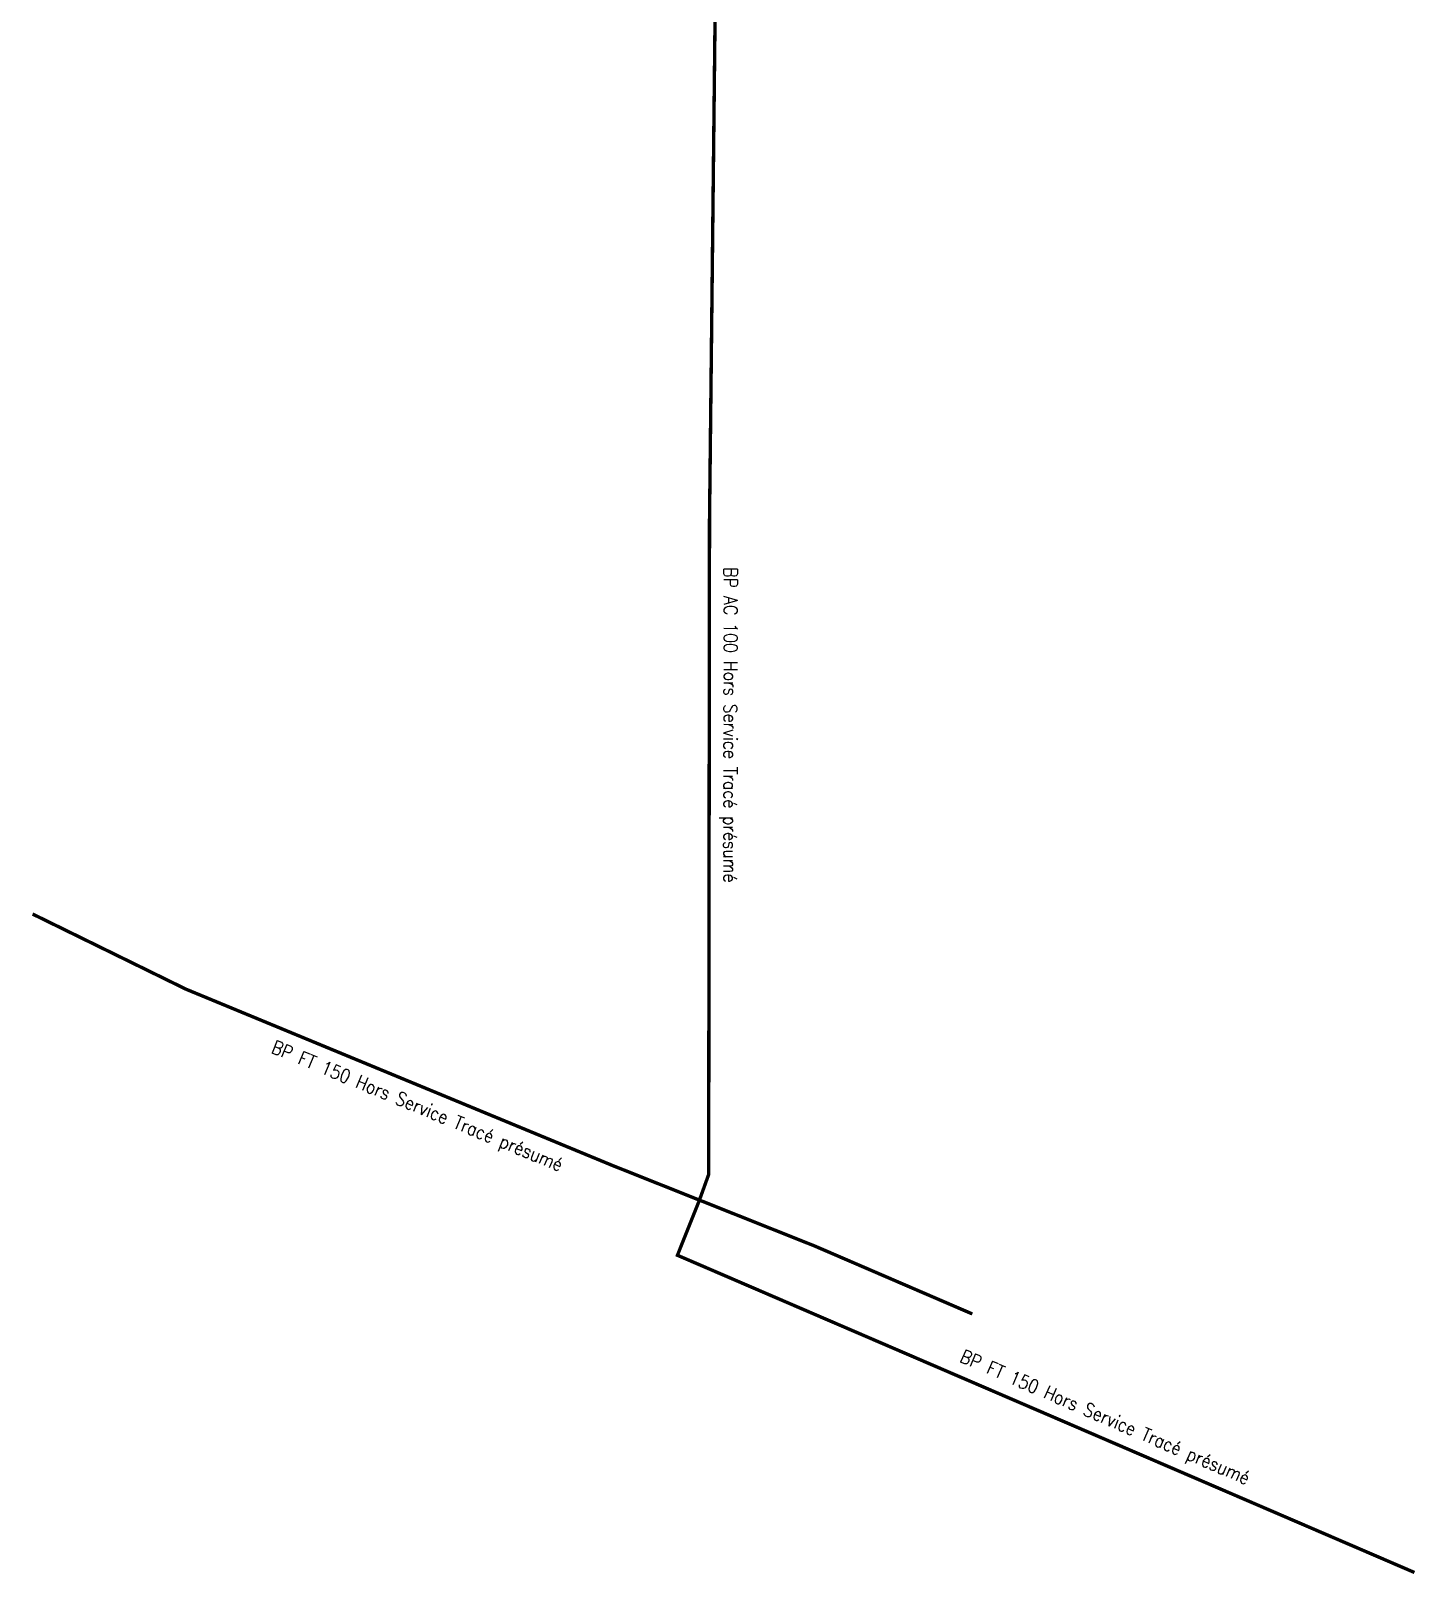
# Model space of a CAD drawing. Header units: millimetres. Extents: x 185000 to 186000, y 128000 to 129005.
# Drawn here: x 184999.9 to 185101.8, y 128395.8 to 128509.4 of the extents above; entities that cross this region are included whole.
import ezdxf
from ezdxf.enums import TextEntityAlignment as Align

# ---------------------------------------------------------------- set-up
doc = ezdxf.new("R2010")
doc.units = ezdxf.units.MM
doc.linetypes.add('L_25_FT', pattern=[2000, 1000, 1000])
doc.layers.add('L_908', color=5, linetype='CONTINUOUS')
doc.styles.get("Standard").update_dxf_attribs({"font": 'romans.shx', "width": 0.85})
doc.linetypes.add('BP_HS', pattern='A,2,-1,["G",Standard,S=0.85,R=0,X=-0.27,Y=-0.4],-1', length=4)

msp = doc.modelspace()

# ---------------------------------------------------------------- linework, layer by layer
at = {"layer": 'L_908', "linetype": 'BP_HS', "const_width": 0.25}
for points in [[(185049.07, 128423.33), (185049.75, 128425.22), (185049.81, 128473.28), (185050.98, 128579.35), (185051.62, 128626.23), (185052.04, 128657.16), (185052.64, 128697.76)], [(185000, 128444.39), (185011.28, 128438.86), (185042.62, 128425.9), (185049.07, 128423.33), (185057.53, 128419.96), (185069.15, 128414.95)], [(185101.68, 128395.92), (185047.45, 128419.27), (185049.07, 128423.33)]]:
    msp.add_lwpolyline(points, dxfattribs=at)

# ---------------------------------------------------------------- texts
at = {"layer": 'L_908', "linetype": 'L_25_FT', "width": 0.85}
for s, rotation, p in [('BP AC 100 Hors Service Tracé présumé', 269.9195, (185051.21, 128458.31)), ('BP FT 150 Hors Service Tracé présumé', 337.5281, (185028.26, 128430.14)), ('BP FT 150 Hors Service Tracé présumé', 336.7094, (185078.87, 128407.23))]:
    msp.add_text(s, height=1, rotation=rotation, dxfattribs=at).set_placement(p, align=Align.MIDDLE)

doc.saveas('drawing.dxf')
